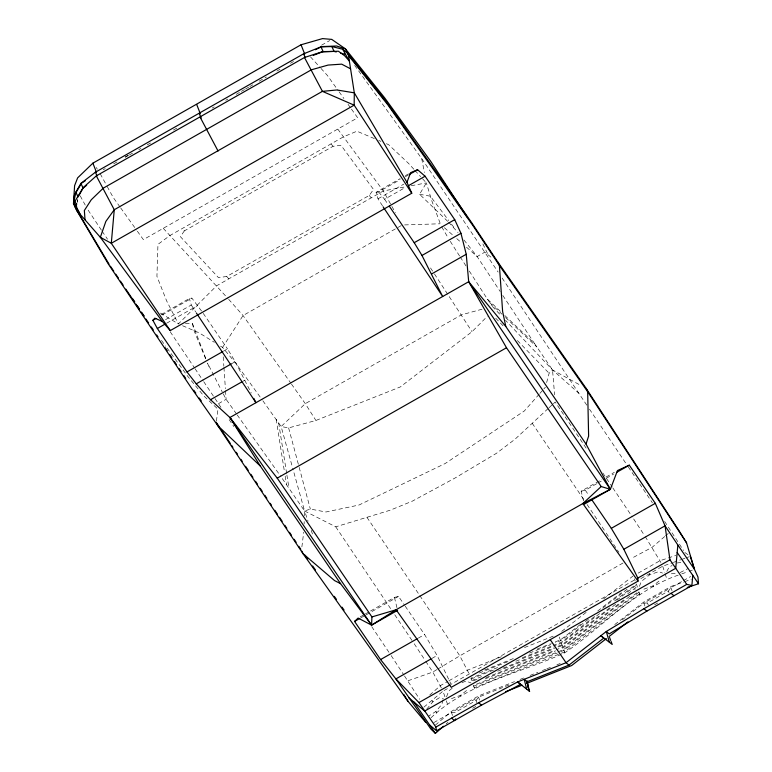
<?xml version="1.0" encoding="UTF-8"?>
<svg xmlns="http://www.w3.org/2000/svg" width="772" height="772" viewBox="0 0 772 772"><rect width="100%" height="100%" fill="white"/><g stroke="black" fill="none" stroke-linecap="round" stroke-linejoin="round"><path stroke-width="0.58" stroke-dasharray="3.86 2.9" d="M304.11 523.976L304.197 521.611M304.409 515.706L304.583 510.977L292.694 468.17M77.489 202.496L77.721 200.305M301.881 546.894L303.714 532.188M216.411 421.107L217.994 409.208L203.808 395.94L187.635 376.196L166.414 347.178M77.181 201.511L77.634 199.263M443.07 699.721L441.873 704.305L435.929 711.456L429.039 715.827M546.644 382.545L549.114 373.272L552.54 369.952L581.162 385.633M446.525 696.827L448.764 690.998L452.363 688.093M639.409 586.363L641.349 581.422L649.503 574.918L658.68 571.608L662.521 573.075M666.796 571.502L669.17 567.024L672.122 565.519M447.702 221.342L419.582 194.283L426.347 182.906L421.473 177.56M184.363 230.867L180.387 236.657L218.486 277.64L226.756 276.472L369.248 195.432L373.523 189.458L341.021 145.31L333.06 146.294L184.363 230.867L182.366 228.454M433.787 722.602L451.446 712.527L455.113 712.392L476.063 700.474L478.524 697.135L509.346 684.899M622.261 619.848L643.829 603.115L647.496 602.98L668.446 591.062L670.897 587.724L682.342 581.229M426.723 709.14L432.658 701.989L439.548 697.618L443.369 698.573M539.155 394.241L524.304 411.003L445.135 463.547L358.999 505.023L325.967 511.99L310.334 509.066L304.583 510.977L281.606 477.578M539.937 393.363L543.063 389.831M543.845 388.953L545.408 387.187M262.866 400.784L281.133 426.53L288.622 427.91L315.902 420.47L400.292 386.946L472.03 331.68L487.277 316.395M160.393 313.075L178.39 323.922L216.671 285.756L383.327 190.964L405.416 186.824M548.13 408.552L515.011 439.239L496.464 453.309L454.94 478.08L412.277 501.182L390.265 510.186L335.743 526.822L304.583 510.977L308.086 521.245M549.008 407.741L552.54 404.46M553.428 403.65L555.193 402.009L586.71 448.986M446.206 723.885L448.011 722.293M429.714 695.041L440.58 685.507L447.866 681.358M664.721 536.511L652.243 547.242L631.38 558.455M665.609 535.749L668.282 533.452M435.379 725.101L451.784 711.166L478.852 695.775L514.519 681.618M423.886 707.162L442.983 691.152L445.946 699.712M431.065 717.719C467.861 682.815 520.087 673.531 564.786 652.774C602.575 627.096 634.333 590.011 678.559 575.034M451.417 698.641L460.614 695.283L468.72 688.759M643.838 589.161L653.015 585.861L661.16 579.347M561.736 631.342L587.376 611.443M603.521 598.927L632.953 576.086M580.554 624.307L560.617 639.776L551.671 643.337M597.653 611.048L621.392 592.635M588.418 619.231L560.877 640.596L555.29 642.815M602.662 608.182L628.302 588.293M594.633 616.432L561.398 642.217L553.572 645.324M614.58 600.963L636.418 584.028L637.46 587.27L634.613 589.48M599.641 613.566L561.659 643.028L553.833 646.135M616.731 600.307L636.678 584.838M609.658 607.825L562.18 644.649L555.483 647.312M627.704 593.822L637.199 586.459M615.622 604.215L562.441 645.469L555.743 648.123M623.737 599.95L562.962 647.09L556.265 649.744M629.691 596.341L563.222 647.901L559.874 649.233M639.023 592.143L564.004 650.342L558.426 652.552M639.544 593.774L564.525 651.964L474.22 687.794M614.724 624.587L644.157 601.755L671.235 586.363L683.49 582.078M436.798 669.652L432.803 672.055L407.693 680.875M437.801 669.054L459.813 655.833L623.023 563.01M212.155 108.08L214.249 106.883M225.723 100.312L227.808 99.115M236.155 94.348L240.333 91.955M241.375 91.357L244.512 89.571M245.554 88.973L248.68 87.178M249.723 86.58L252.859 84.795M259.112 81.205L266.417 77.026M276.858 71.063L279.985 69.268M290.417 63.294L293.553 61.509M125.122 156.909L128.239 155.133M321.548 45.191L329.712 40.549M161.116 314.58L189.343 298.523L191.871 298.108L202.563 312.38M382.478 205.806L378.019 198.8L376.08 192.325L400.128 178.641M405.358 175.669L408.494 173.883M162.12 315.024L191.871 298.108M376.08 192.325L378.608 191.91L400.147 179.654M405.281 176.74L408.359 174.983M165.459 319.695L191.292 304.998L189.343 298.523M378.019 198.8L403.862 184.103M166.684 323.188L197.854 305.471M378.608 191.91L384.581 199.263L405.358 187.451M401.189 225.598L243.055 315.536L222.568 347.4L222.732 349.755M223.33 351.26L227.489 348.896L235.238 361.672L251.247 393.016M231.137 363.998L235.238 361.672M242.91 381.281L245.004 380.094M218.466 403.659L226.119 399.307L225.472 389.87M360.177 616.886L364.336 614.522M365.368 613.933L369.518 611.569M370.56 610.98L394.424 597.403L398.555 596.409L404.567 605.209M583.545 500.903L581.162 491.204L601.909 479.402M606.059 477.038L614.367 472.319M360.842 617.851L365.031 615.467M366.082 614.879L398.555 596.409M581.162 491.204L585.292 490.201L596.814 483.648M597.866 483.05L602.054 480.666M606.242 478.283L613.576 474.114M418.289 638.116L424.581 634.545L437.116 655.467L451.089 684.291L634.69 579.868M431.963 658.4L437.116 655.467M448.908 680.769L467.649 670.106L503.315 655.949M638.164 573.133L660.031 560.694L675.809 555.464M444.025 690.564L448.185 688.199M640.837 578.624L662.704 566.194L672.267 562.788M472.647 708.262L475.784 706.476M654.55 604.814L657.686 603.019M103.159 169.772L105.253 168.585M113.648 163.847L118.888 160.875M125.18 157.324L128.326 155.548M129.378 154.95L132.523 153.174M138.815 149.614L140.909 148.427M147.201 144.875L152.441 141.913M173.42 130.053L178.66 127.09M683.384 580.64L690.67 576.51M680.132 572.563L688.026 568.53M484.584 669.99L513.66 658.439M537.138 649.107L550.552 643.78M479.277 673.01L508.333 661.459M529.573 653.025L550.812 644.591M497.708 667.519L470.891 678.163L472.001 681.377L478.698 678.713M522.287 657.754L552.462 645.768M471.161 678.974L493.511 670.096M515.85 661.218L552.723 646.579M471.721 680.576L484.005 675.693M502.987 668.156L554.364 647.756M497.679 671.177L554.624 648.567M485.945 677.662L555.145 650.188M485.105 678.906L555.406 650.999M473.67 686.192L557.316 652.996M524.497 647.554L554.595 635.607M520.096 679.408L525.664 677.198M530.123 675.423L537.93 672.335M542.388 670.559L545.736 669.237M546.846 668.793L552.424 666.583M556.882 664.808L560.221 663.486M461.984 682.602L466.066 681.116L470.978 682.921M673.329 562.412L680.759 559.768M681.821 559.391L685.005 558.262M686.067 557.886L689.251 556.747M681.744 573.895L688.113 571.637M689.174 571.261L692.359 570.122M684.6 581.692L691.287 579.357M482.046 309.215L461.424 314.851L305.297 403.65L281.133 426.53L292.376 467.021M411.235 185.734L426.347 182.906L431.683 200.459L441.092 225.81M677.063 562.991L681.454 562.373M671.341 573.799L676.832 573.027M404.586 224.922L439.915 223.784M185.415 323.7L192.44 323.468L205.844 358.662M419.582 194.283L430.39 196.213L448.735 220.541M374.391 138.603L356.934 131.201L343.463 136.827L169.956 235.508L157.961 244.367L156.928 276.366L166.627 300.858L178.39 323.922M378.753 140.456L380.934 141.382M386.386 143.698L388.567 144.625L408.456 163.317L414.149 169.55M182.568 325.716L199.031 332.78L214.384 342.314M220.522 346.126L222.568 347.4L236.232 363.834L262.162 399.819M466.5 247.185L477.135 256.545L484.787 252.183L492.198 258.099M684.822 552.472L690.313 556.371M444.344 227.682L453.212 235.489M456.754 238.606L461.183 242.505M586.788 405.146L578.759 393.189L552.54 369.952L505.544 320.332M469.279 271.049L487.402 299.131L500.459 311.425M504.811 315.526L534.417 343.405L552.54 369.952L554.605 394.888M489.882 302.759L502.07 314.243M505.554 317.524L536.907 347.043M448.551 222.162L458.066 232.604M495.672 318.16L504.859 327.637M517.385 340.548L549.114 373.272M492.362 306.397L501.424 315.97M163.268 228.319L227.865 298.388M414.96 170.438L420.653 176.672M310.479 56.858L320.148 67.482M320.949 68.37L327.396 75.453L338.397 90.835M228.657 299.295L243.055 315.536L290.774 383.086M331.063 143.881L333.06 146.294M369.248 195.432L371.236 197.844M226.756 276.472L228.753 278.875M463.933 239.967L477.135 256.545L500.179 291.488M451.552 224.276L453.666 227.084M337.76 129.078L383.327 190.964L391.346 205.41M161.464 340.404L165.71 346.213M354.676 65.408L421.715 158.588L498.133 272.091M339.091 91.8L343.907 98.526M348.027 104.297L350.777 108.148M351.463 109.103L357.658 117.759L143.37 239.629L137.184 230.982M119.988 206.944L113.117 197.323L106.382 185.029M120.673 207.9L136.499 230.017M236.521 413.975L226.119 399.307L222.761 392.929M237.216 414.96L280.911 476.594M291.469 384.07L305.297 403.65L315.902 420.47M532.226 423.278L583.815 499.629M366.922 517.298L419.167 594.623M487.402 299.131L491.735 305.49M585.292 490.201L588.631 495.093M384.581 199.263L387.949 204.204M405.232 606.184L424.581 634.545M203.239 313.364L227.489 348.896M96.21 167.466L97.359 169.165M170.236 331.806L194.37 367.694M101.441 230.21L87.506 209.202M102.116 231.214L107.511 239.195M502.138 278.065L578.759 393.189M589.47 409.141L627.626 465.96M628.302 466.954L652.408 502.852M602.807 472.966L612.196 486.958M612.871 487.962L632.316 516.941M587.106 504.55L605.566 532.111M419.823 595.608L459.813 655.833L469.656 674.815M335.743 526.822L391.404 609.774M394.762 614.763L412.866 641.754M371.728 626.652L390.478 654.569M391.153 655.563L403.91 675.066M195.036 368.688L203.075 380.683M203.74 381.677L221.13 407.635M229.139 419.582L233.81 426.549M502.813 295.473L534.417 343.405M606.203 533.076L618.883 552.337M430.515 267.932L433.796 272.921M434.462 273.925L472.03 331.68M633.658 518.938L644.552 535.536M645.199 536.511L660.919 562.527M414.207 643.751L425.102 660.34M425.748 661.314L432.803 672.055L442.578 690.216M664.653 521.457L683.567 550.533M404.547 676.031L419.669 699.287M459.581 256.005L448.754 238.934M460.228 257.008L466.047 266.031M191.292 304.998L195.741 312.013M441.68 226.814L448.165 237.93M391.925 206.433L395.361 212.628M100.215 173.758L105.822 184.006M80.211 195.885L85.258 205.101M208.768 366.362L207.514 363.062L222.201 391.867M634.294 578.836L635.192 580.669M559.275 637.035L564.786 652.774M482.867 243.894L488.406 255.416M205.651 358.787L194.042 330.638L192.44 323.468M672.036 590.725L670.897 587.724L643.829 603.115L644.958 606.126M668.446 591.062L669.044 592.664M647.496 602.98L648.403 605.383M479.653 700.136L478.524 697.135L451.446 712.527L452.585 715.538M476.063 700.474L476.971 702.877M474.5 688.595L473.39 685.391L563.743 649.532L638.762 591.333L639.805 594.585M460.614 695.283L460.961 696.296M446.312 700.783L447.432 703.996M432.069 700.301L432.658 701.989M435.929 711.456L436.518 713.145M311.203 530.364L313.152 536.067M662.704 566.194L664.788 572.689M665.136 573.77L666.873 579.183M649.175 573.885L649.503 574.918M653.015 585.861L653.344 586.884M288.622 427.91L298.861 466.172M299.169 467.33L310.334 509.066M394.424 597.403L397.339 609.262M421.715 158.588L424.368 172.484M278.653 422.892L286.702 473.844M286.885 475.031L288.95 488.068M276.183 419.264L284.405 471.393M285.148 476.131L286.46 484.42M223.214 356.838L223.861 366.275M223.938 367.453L225.395 388.683"/><path stroke-width="1.16" d="M425.604 722.283L407.963 701.256L302.991 553.64L217.781 425.642L190.52 386.743L108.292 263.947L76.563 210.216L73.494 203.538L74.604 185.637L77.625 177.878L92.891 163.162L301.051 44.776L322.522 38.6L331.748 39.391L345.441 48.877L348.51 55.555L354.309 92.843L406.96 182.337L411.765 193.232L170.255 330.59L162.352 321.451L154.844 318.151L152.885 320.283L157.343 328.505L186.978 371.94L196.262 383.838L210.495 399.713L229.911 417.507L277.235 478.148L371.921 616.924L371.583 625.137L358.102 618.063L354.56 621.431L380.577 659.568L395.901 678.906L430.824 728.971L435.379 733.4L443.495 726.259M526.668 689.039L524.198 679.312L527.102 681.724L529.563 691.451L517.636 681.917L520.531 684.33L481.545 705.145L436.547 730.775L435.794 727.118L478.65 702.742L517.636 681.917L566.059 662.704L606.3 631.496L609.195 633.899L646.849 611.134L691.895 585.552L692.754 575.323M406.96 182.337L410.588 172.696L417.584 169.734L425.092 176.228L454.727 219.653L460.961 233.298L466.24 254.268L468.691 281.712L229.911 417.507L260.338 466.066L340.568 583.651L371.583 625.137L396.113 609.755L582.841 503.556L584.346 504.135L610.362 489.332L617.475 470.553L629.286 465.178L655.312 503.315L665.059 525.828L677.855 545.003L675.741 568.279L686.723 584.404M162.352 321.451L100.341 237.293L80.095 214.22L76.052 207.147L76.727 203.769M109.055 264.188L75.473 207.842L73.784 202.148L75.868 192.151L80.925 183.389L95.39 172.233L303.55 53.847L320.988 46.86L331.863 46.552L342.662 49.225L347.419 53.172L386.647 102.184L439.644 176.769L471.653 222.645L497.882 262.123L586.151 388.374L679.225 531.011L686.54 542.822L694.482 569.369L697.975 577.031L698.506 583.748L687.263 587.473M371.921 616.924L396.113 609.755L451.273 687.331L638.01 581.133L582.841 503.556L610.362 489.332L586.016 444.054L588.621 436.122L587.675 391.722L586.151 388.374M78.638 196.02L83.086 188.117L86.667 185.261M455.702 718.877L454.476 720.546L451.581 718.134M435.89 727.06L418.945 702.568L395.901 678.906L430.93 658.989M582.841 503.556L601.195 486.534L610.362 489.332L468.691 281.712L505.785 326.469L586.016 444.054M342.662 49.225L349.34 61.094L344.621 55.729L338.377 51.222L321.847 51.878L304.486 57.495L96.326 175.881L83.144 187.635L75.222 200.894L76.891 207.996L80.095 214.22L76.563 210.216M527.17 680.914L528.048 687.437L527.102 681.724L568.964 665.117L603.743 638.135L600.848 635.723L612.215 644.437L611.086 641.436M606.377 638.608L571.676 665.522L526.533 683.432M609.195 636.427L627.945 621.875M85.393 180.687L81.571 183.138L74.469 195.084L73.494 203.538L75.318 206.616M691.895 585.552L686.81 584.356L643.954 608.722L606.3 631.496L609.32 642.034M170.255 330.59L111.293 243.276L100.341 237.293L105.861 221.4L114.266 209.743L322.426 91.357L336.92 89.977L354.309 92.843L354.155 105.156L411.765 193.232M152.885 320.283L155.963 318.527M409.382 174.404L417.584 169.734M157.343 328.505L165.652 323.777M408.475 185.676L425.092 176.228M186.978 371.94L222.288 351.849M389.3 206.172L414.217 242.697L454.727 219.653M196.262 383.838L231.137 363.998M383.105 206.809L442.665 296.506L421.975 255.464L460.961 233.298M210.495 399.713L241.868 381.879M431.741 273.886L466.24 254.268M277.235 478.148L506.5 347.757L601.195 486.534M354.56 621.431L359.8 618.449M616.722 472.329L629.286 465.178M397.609 610.334L371.583 625.137L229.911 417.507M380.577 659.568L417.247 638.714M591.96 499.986L611.308 528.337L655.312 503.315M638.01 581.133L637.817 578.083L623.844 549.268L665.059 525.828L669.961 559.806L675.741 568.279L424.725 711.041L408.986 697.927M418.945 702.568L450.047 684.88M637.817 578.083L669.961 559.806M315.401 49.736L321.625 46.609L336.592 46.002L345.441 48.877L384.678 97.87L430.68 161.271L467.234 217.173M505.621 691.731L522.133 685.179M313.268 55.372L323.14 51.589L334.083 51.415L336.254 51.975M340.597 53.094L344.939 54.223M340.568 583.651L334.575 580.602L302.991 553.64L301.842 551.131M350.575 68.824L341.678 64.153L328.1 65.07L311.405 69.798L103.245 188.185L91.25 199.784L84.351 210.505L85.026 219.856M671.032 593.33L673.927 595.733M643.954 608.722L646.849 611.134M568.964 665.117L566.059 662.704L550.233 639.66M478.65 702.742L481.545 705.145M429.628 724.976L436.547 730.775M260.338 466.066L217.781 425.642L216.256 422.303M348.51 55.555L387.891 104.924L473.178 225.984L499.407 265.471L587.675 391.722L686.54 542.822M304.959 555.193L307.748 559.111M312.641 565.972L315.43 569.89M334.295 596.351L336.389 599.284M341.977 607.13L344.071 610.063M193.762 390.207L195.808 393.131M199.215 397.985L201.26 400.909M677.855 545.003L694.482 569.369L690.313 556.371M677.179 552.501L698.506 583.748M414.053 702.144L435.379 733.4M110.396 266.186L113.754 271.165M115.761 274.156L118.444 278.142M120.451 281.133L123.134 285.119M125.817 289.104L134.54 302.064M135.882 304.052L139.23 309.041M141.247 312.023L143.93 316.009M145.937 319L148.62 322.986M151.302 326.981L153.319 329.962M156.668 334.952L158.009 336.939M216.922 423.297L219.586 427.302M221.583 430.303L230.23 443.302M231.561 445.299L232.893 447.297M236.222 452.295L237.554 454.303M240.883 459.301L242.215 461.299M245.544 466.298L248.208 470.293M250.871 474.297L252.869 477.299M255.532 481.294L257.53 484.295M260.193 488.3L262.19 491.291M264.854 495.296L266.842 498.297M270.171 503.296L271.503 505.293M274.832 510.292L277.495 514.297M279.493 517.298L282.156 521.293M284.82 525.288L286.817 528.289M289.481 532.294L291.478 535.295M294.142 539.29L296.139 542.291M298.803 546.287L300.8 549.288M165.266 347.815L167.244 350.777M169.879 354.734L171.857 357.697M174.491 361.653L176.47 364.616M179.104 368.572L181.082 371.544M183.726 375.491L185.695 378.463M132.823 298.986L134.81 301.987M137.445 306.002L139.433 309.003M142.077 313.017L144.055 316.018M196.377 313.007L255.937 402.704L253.853 398.4M403.698 694.366L407.963 701.256M414.217 242.697L421.975 255.464M611.308 528.337L623.844 549.268M468.691 281.712L506.5 347.757M304.486 57.495L322.426 91.357L354.155 105.156L111.293 243.276L114.266 209.743L96.326 175.881M200.141 117.199L218.08 151.051M497.882 262.123L499.407 265.471L502.62 311.454L505.785 326.469M331.863 46.552L334.083 51.415M320.988 46.86L323.14 51.589M303.55 53.847L305.181 57.417M199.205 113.552L201.231 118.01M95.39 172.233L97.021 175.804M80.925 183.389L83.086 188.117M75.868 192.151L78.078 197.005M73.784 202.148L76.052 207.147M301.051 44.776L304.689 54.059M196.696 104.481L200.334 113.764M92.891 163.162L96.529 172.455M609.571 637.431L610.7 640.432M528.434 688.441L529.563 691.451"/></g></svg>
